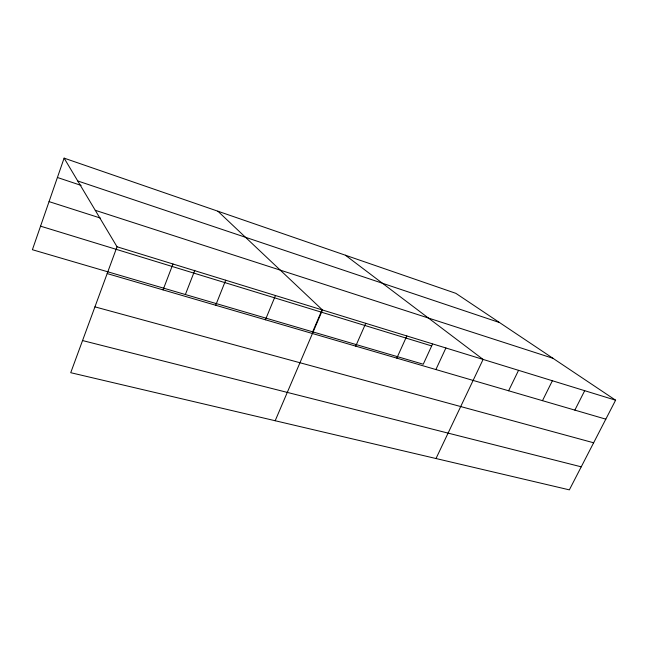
<?xml version="1.0" encoding="UTF-8"?>
<svg xmlns="http://www.w3.org/2000/svg" width="648" height="648" viewBox="0 0 648 648"><rect width="100%" height="100%" fill="white"/><g stroke="black" fill="none" stroke-linecap="round" stroke-linejoin="round"><path stroke-width="0.97" d="M64.112 158.136L117.029 246.775L70.729 372.697L569.357 489.864L615.6 400.197L455.86 293.341L64.112 158.136L32.4 249.715L423.249 364.225L432.5 344.129M163.045 289.891L172.976 263.995M185.369 294.532L194.821 270.289M215.703 305.265L225.698 280.211M265.429 319.78L275.457 295.529M312.66 331.825L322.242 309.396M275.181 420.738L322.493 310.003L217.866 211.199M355.712 346.137L365.756 323.312M396.803 358.133L406.839 335.956M435.893 369.546L445.905 347.976M435.999 458.533L483.1 359.421L345.384 255.215M508.615 390.776L518.546 370.332M542.489 400.666L552.38 380.741M574.857 410.119L584.699 390.687M82.547 340.556L581.232 466.827M94.94 306.86L593.633 442.786M107.171 273.578L605.823 419.159M40.549 226.168L431.665 345.935M117.029 246.775L615.6 400.197M49.054 201.617L100.294 218.02M95.248 210.3L552.995 358.32M77.736 180.962L499.543 322.566M57.413 177.487L81.146 185.409"/></g></svg>
